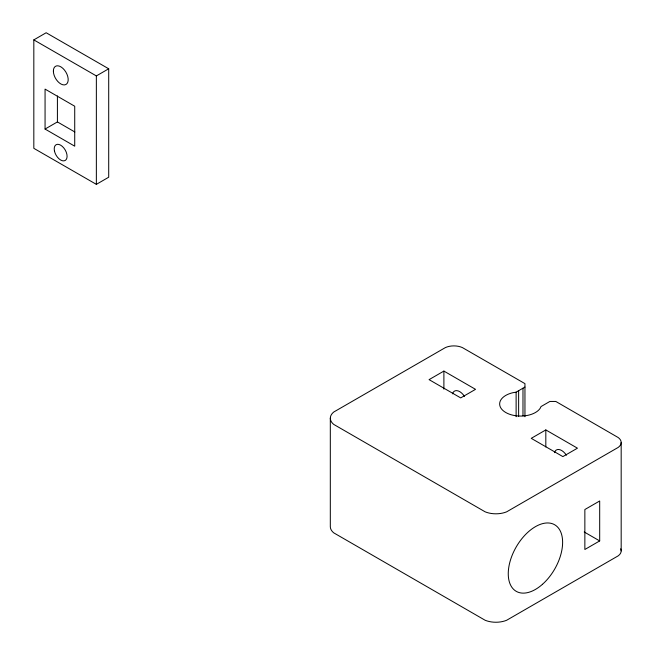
<?xml version="1.0" encoding="UTF-8"?>
<svg xmlns="http://www.w3.org/2000/svg" width="655" height="655" viewBox="0 0 655 655"><rect width="100%" height="100%" fill="white"/><g stroke="black" fill="none" stroke-linecap="round" stroke-linejoin="round"><path stroke-width="0.98" d="M33.823 39.889L46.161 32.75L108.705 68.783L108.705 177.218L96.359 184.358L33.823 148.325L33.823 39.889L96.359 75.923L108.705 68.783M45.064 129.06L45.064 89.113L74.719 106.233L74.719 146.18L45.064 129.06L57.411 121.92L57.411 95.957M443.893 371.082L429.066 379.638L460.702 397.904L475.53 389.34L443.893 371.082L443.893 389.127M524.95 416.727L524.95 383.633L462.414 347.6A13.747 7.934 0 0 0 445.367 347.6L333.755 412.02A18.52 10.693 0 0 0 333.755 424.424L485.158 511.833A18.537 10.701 0 0 0 506.642 511.833L618.222 447.398A13.747 7.934 0 0 0 618.222 437.556L555.808 401.45L549.873 401.45L541.046 406.55L540.105 408.417A20.968 12.109 0 0 1 505.783 412.519A20.968 12.109 0 0 1 512.89 392.705L516.124 392.157L524.95 387.064M545.82 429.926L531.238 438.342L562.866 456.6L577.448 448.184L545.82 429.926L545.82 446.972M599.685 540.924L584.858 549.488L584.858 509.533L599.685 500.977L599.685 540.924L584.219 531.991M57.411 121.92L74.85 131.991M621.177 442.477L621.177 550.912M522.977 388.202L522.977 415.819M518.629 390.707L518.629 416.285M516.124 392.157L516.124 416.711M330.316 418.226L330.316 526.661A18.52 10.693 0 0 0 333.755 532.859L485.158 620.269A18.537 10.701 0 0 0 506.642 620.269L618.222 555.833A13.747 7.934 0 0 0 620.694 548.816M96.359 75.923L96.359 184.358M452.548 393.835A10.488 6.051 60 0 1 464.477 396.381M554.474 452.679A10.488 6.051 60 0 1 566.395 455.225M542.471 584.301A38.44 22.196 -60 0 0 554.654 524.753A38.44 22.196 -60 0 0 509.181 565.085A38.44 22.196 -60 0 0 542.471 584.301M53.366 71.076A10.488 6.051 60 0 0 64.485 84.913A10.488 6.051 60 0 0 64.485 70.085A10.488 6.051 60 0 0 53.366 71.076M54.439 150.945A9.088 5.248 59.9 0 0 65.205 160.467A9.088 5.248 59.9 0 0 62.315 146.393A9.088 5.248 59.9 0 0 54.439 150.945"/></g></svg>
